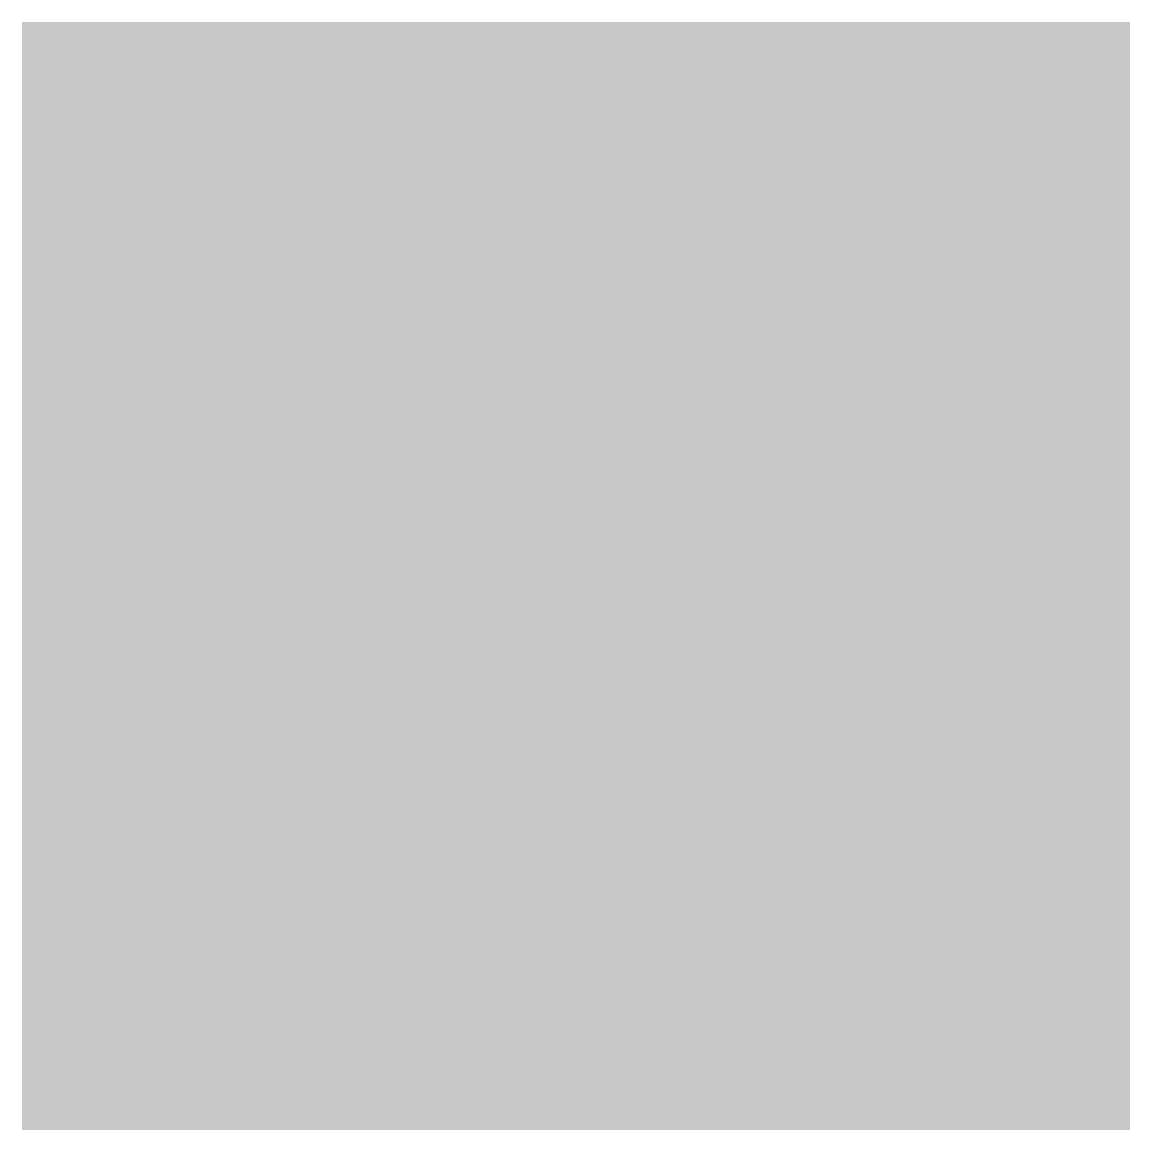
# Model space of a CAD drawing. Header units: inches. Extents: x -3 to 3, y -3 to 3.
import ezdxf

# ---------------------------------------------------------------- set-up
doc = ezdxf.new("R2010")
doc.units = ezdxf.units.IN
doc.header["$MEASUREMENT"] = 0

msp = doc.modelspace()

# ---------------------------------------------------------------- hatches: boundary and pattern name
at = {"extrusion": (0, -1, 0)}
msp.add_hatch(color=3, dxfattribs=at).paths.add_polyline_path([(-3, 3), (0, -3), (3, 3)], flags=0)
msp.add_hatch(color=5).paths.add_polyline_path([(-3, -3), (3, -3), (3, 3), (-3, 3)], flags=0)
at = {"extrusion": (-1, 0, 0)}
msp.add_hatch(color=1, dxfattribs=at).paths.add_polyline_path([(0, -3), (3, 3), (-3, 3)], flags=0)

doc.saveas('drawing.dxf')
